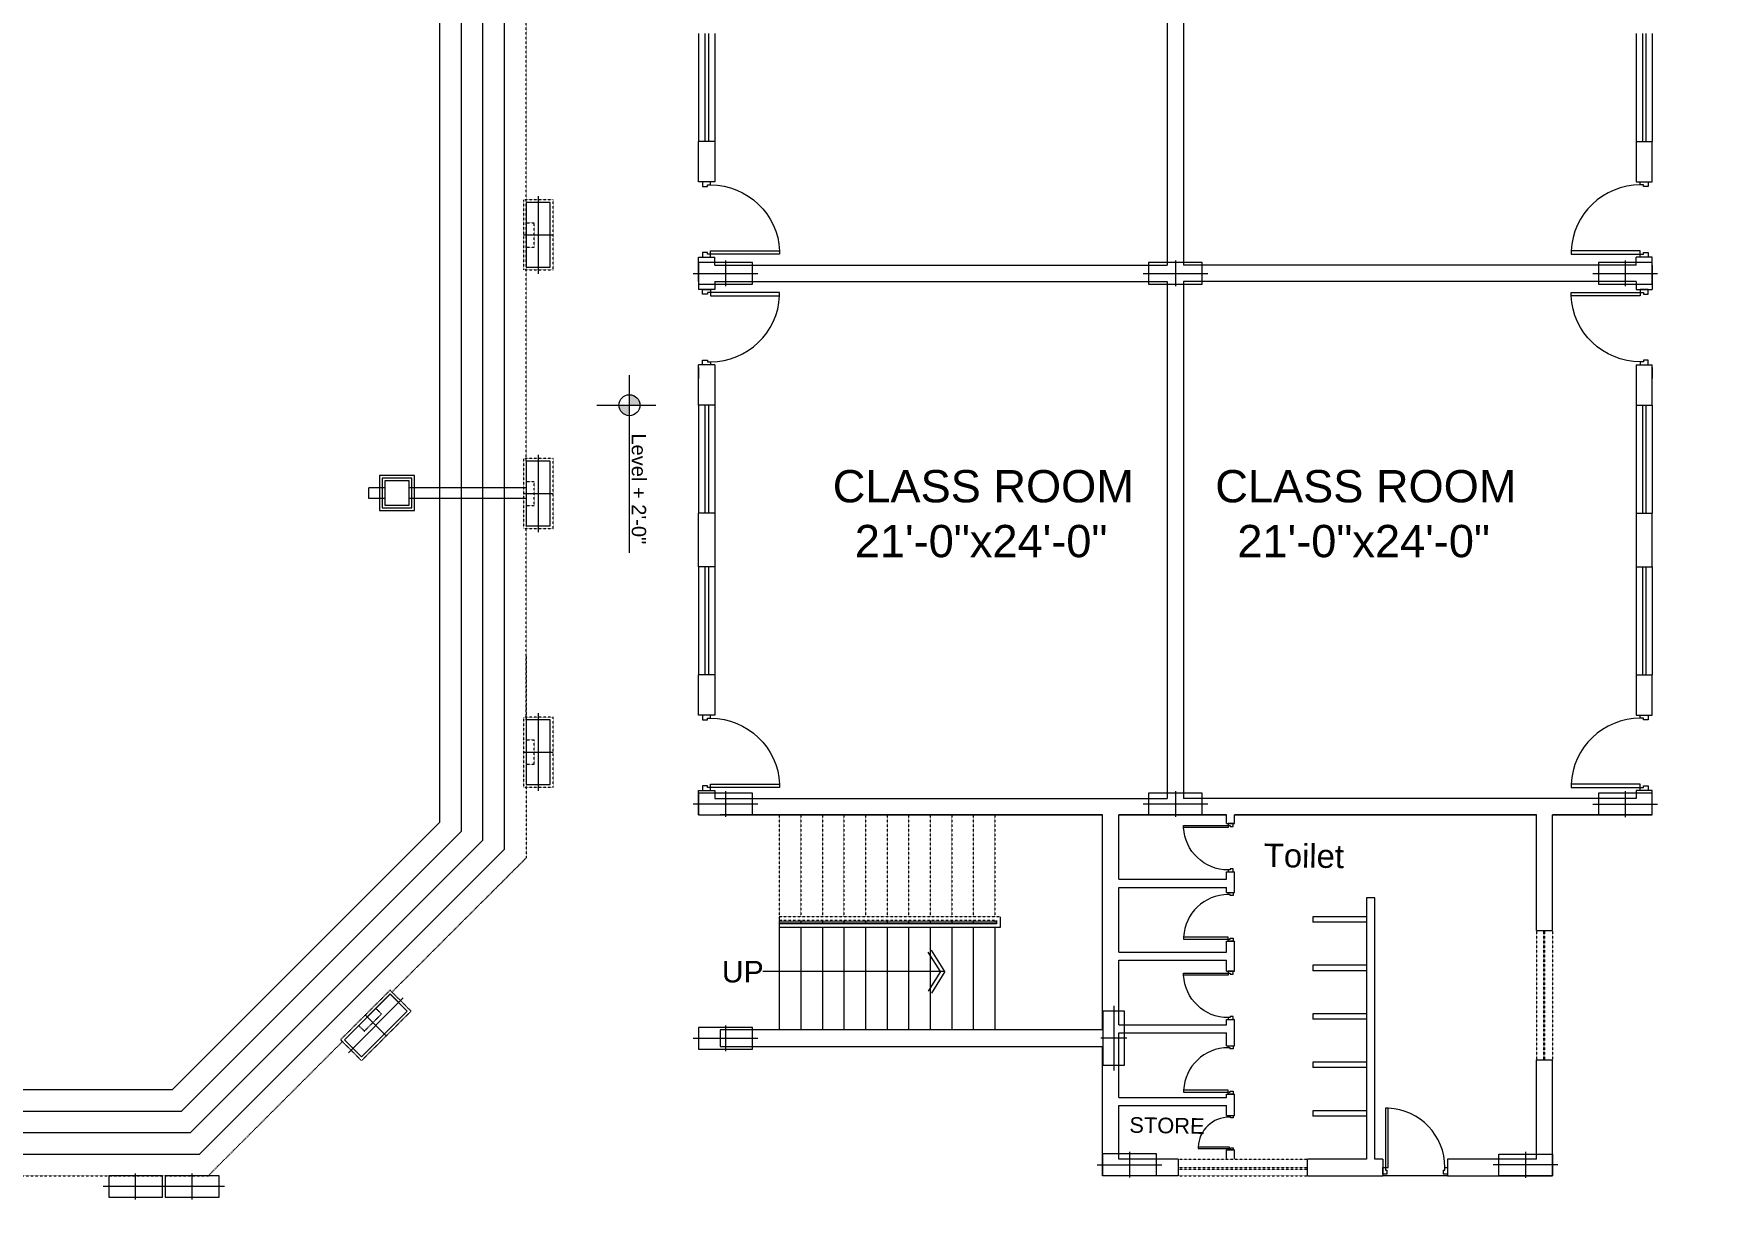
# Model space of a CAD drawing. Header units: inches. Extents: x -110725 to 51121, y 8404 to 44825.
# Drawn here: x -36992 to -36056, y 21819 to 22469 of the extents above; entities that cross this region are included whole.
import ezdxf

# ---------------------------------------------------------------- set-up
doc = ezdxf.new("R2010")
doc.units = ezdxf.units.IN
doc.header["$LTSCALE"] = 0.1
doc.header["$MEASUREMENT"] = 0
doc.linetypes.add('DASHED2', pattern=[0.375, 0.25, -0.125])
doc.layers.get('0').update_dxf_attribs({"color": 1, "lineweight": 0})
for name, color, linetype, lineweight in [('CAR', 4, 'Continuous', 0), ('Col.', 4, 'Continuous', 0), ('CORRIDOR', 3, 'Continuous', 0), ('dim', 252, 'Continuous', 0), ('DOOR', 32, 'Continuous', 0), ('h', 8, 'Continuous', 0), ('stair', 5, 'Continuous', 0), ('TEXT', 3, 'Continuous', 0), ('WALL', 7, 'Continuous', 0), ('WIN', 160, 'Continuous', 0)]:
    doc.layers.add(name, color=color, linetype=linetype, lineweight=lineweight)
doc.styles.add('as', font='arial.ttf')

# ---------------------------------------------------------------- blocks, each defined once
blk = doc.blocks.new('D-1')
for points in [[(1.5, 34.85), (1.5, 1.85), (3, 1.85), (3, 34.85)], [(2.25, 0.38), (2.25, -1.88), (0, -1.88), (0, 1.88), (1.5, 1.88), (1.5, 0.38)], [(33.75, 0.38), (34.5, 0.38), (34.5, 1.88), (36, 1.88), (36, -1.88), (33.75, -1.88)]]:
    blk.add_lwpolyline(points, close=True)
blk.add_arc((1.5, 1.88), 33, 0, 87.39475)
blk = doc.blocks.new('44')
at = {"layer": 'Col.', "linetype": 'Continuous'}
blk.add_lwpolyline([(-24729.42, 37327.33), (-24729.42, 37339.33), (-24759.42, 37339.33), (-24759.42, 37327.33)], close=True, dxfattribs=at)
at = {"layer": 'dim', "linetype": 'Continuous'}
for p, q in [((-24744.42, 37340.53), (-24744.42, 37326.13)), ((-24762.42, 37333.33), (-24726.42, 37333.33))]:
    blk.add_line(p, q, dxfattribs=at)
blk = doc.blocks.new('DD')
at = {"layer": 'Col.', "linetype": 'Continuous'}
blk.add_lwpolyline([(-25172.14, 37823.61), (-25158.64, 37823.61), (-25158.64, 37859.61), (-25172.14, 37859.61)], close=True, dxfattribs=at)
at = {"layer": 'dim', "linetype": 'Continuous'}
for p, q in [((-25165.39, 37863.21), (-25165.39, 37820.01)), ((-25173.49, 37841.61), (-25157.29, 37841.61))]:
    blk.add_line(p, q, dxfattribs=at)
blk = doc.blocks.new('FASFF')
at = {"layer": 'Col.', "linetype": 'Continuous'}
blk.add_lwpolyline([(-25273.32, 35953.42), (-25263.77, 35943.87), (-25238.31, 35969.33), (-25247.86, 35978.87)], close=True, dxfattribs=at)
at = {"layer": 'dim', "linetype": 'Continuous'}
for p, q in [((-25240.54, 35976.65), (-25271.09, 35946.1)), ((-25261.54, 35967.1), (-25250.09, 35955.65))]:
    blk.add_line(p, q, dxfattribs=at)
blk = doc.blocks.new('A$C266513BC')
at = {"layer": 'WALL'}
for p, q in [((0, 52.07), (12.55, 58.49)), ((2.02, 50.86), (13.46, 56.71)), ((0, 52.07), (86.94, 0)), ((0, 52.07), (0.26, 37.98)), ((2.02, 50.86), (2.26, 38.02))]:
    blk.add_line(p, q, dxfattribs=at)

msp = doc.modelspace()

# ---------------------------------------------------------------- hatches: boundary and pattern name
at = {"layer": 'TEXT'}
h = msp.add_hatch(color=256, dxfattribs=at)
h.paths.add_polyline_path([(-36660.40511, 22262.52254), (-36654.55812, 22262.52254, 0.414213562), (-36660.40511, 22268.36952)])
h.paths.add_polyline_path([(-36660.40511, 22262.52254), (-36666.2521, 22262.52254, 0.414213562), (-36660.40511, 22256.67555)])

# ---------------------------------------------------------------- linework, layer by layer
at = {"layer": 'CAR', "linetype": 'Continuous'}
msp.add_circle((-33960.35096, 21924.4645, 27.16259), 11425.94255, dxfattribs=at)
at = {"layer": 'CORRIDOR'}
for p, q in [((-36269.45088, 21833.45053), (-36269.45088, 21833.45053)), ((-36174.20088, 21833.45053), (-36174.20088, 21833.45053))]:
    msp.add_line(p, q, dxfattribs=at)
at = {"layer": 'stair', "linetype": 'DASHED2'}
for p, q in [((-36576.95088, 22034.60894), (-36576.95088, 21975.60894)), ((-36564.95088, 22034.60894), (-36564.95088, 21977.60894)), ((-36552.95088, 22034.60894), (-36552.95088, 21977.60894)), ((-36540.95088, 22034.60894), (-36540.95088, 21977.60894)), ((-36528.95088, 22034.60894), (-36528.95088, 21977.60894)), ((-36516.95088, 22034.60894), (-36516.95088, 21977.60894)), ((-36504.95088, 22034.60894), (-36504.95088, 21977.60894)), ((-36492.95088, 22034.60894), (-36492.95088, 21977.60894)), ((-36480.95088, 22034.60894), (-36480.95088, 21977.60894)), ((-36468.95088, 22034.60894), (-36468.95088, 21977.60894)), ((-36456.95088, 22034.60894), (-36456.95088, 21977.60894)), ((-36453.95088, 21977.60894), (-36576.95088, 21977.60894)), ((-36455.95088, 21975.60894), (-36576.95088, 21975.60894))]:
    msp.add_line(p, q, dxfattribs=at)
at = {"layer": 'stair'}
for p, q in [((-36576.95088, 21975.60894), (-36576.95088, 21973.60894)), ((-36455.95088, 21974.60894), (-36576.95088, 21974.60894)), ((-36576.95088, 21973.60894), (-36576.95088, 21914.76735)), ((-36455.95088, 21973.60894), (-36576.95088, 21973.60894)), ((-36564.95088, 21975.60894), (-36564.95088, 21973.60894)), ((-36552.95088, 21975.60894), (-36552.95088, 21973.60894)), ((-36540.95088, 21975.60894), (-36540.95088, 21973.60894)), ((-36528.95088, 21975.60894), (-36528.95088, 21973.60894)), ((-36516.95088, 21975.60894), (-36516.95088, 21973.60894)), ((-36504.95088, 21975.60894), (-36504.95088, 21973.60894)), ((-36492.95088, 21975.60894), (-36492.95088, 21973.60894)), ((-36480.95088, 21975.60894), (-36480.95088, 21973.60894)), ((-36468.95088, 21975.60894), (-36468.95088, 21973.60894)), ((-36456.95088, 21975.60894), (-36456.95088, 21974.60894)), ((-36455.95088, 21975.60894), (-36455.95088, 21973.60894)), ((-36453.95088, 21977.60894), (-36453.95088, 21971.60894)), ((-36453.95088, 21971.60894), (-36576.95088, 21971.60894)), ((-36564.95088, 21971.60894), (-36564.95088, 21914.76735)), ((-36552.95088, 21971.60894), (-36552.95088, 21914.76735)), ((-36540.95088, 21971.60894), (-36540.95088, 21914.76735)), ((-36528.95088, 21971.60894), (-36528.95088, 21914.76735)), ((-36516.95088, 21971.60894), (-36516.95088, 21914.76735)), ((-36504.95088, 21971.60894), (-36504.95088, 21914.76735)), ((-36492.95088, 21971.60894), (-36492.95088, 21914.76735)), ((-36480.95088, 21971.60894), (-36480.95088, 21914.76735)), ((-36468.95088, 21971.60894), (-36468.95088, 21914.76735)), ((-36456.95088, 21971.60894), (-36456.95088, 21914.76735))]:
    msp.add_line(p, q, dxfattribs=at)
at = {"layer": 'stair', "elevation": 27.16259}
for points in [[(-37068.07807, 21845.45053), (-36899.81313, 21845.45053), (-36729.95088, 22015.31279), (-36729.95088, 23859.58394), (-36586.35289, 24108.30295), (-38077.95113, 25001.69199), (-38267.33289, 24685.50107)], [(-37068.07807, 21857.45053), (-36904.78369, 21857.45053), (-36741.95088, 22020.28335), (-36741.95088, 23862.79933), (-36602.64968, 24104.07608), (-38073.82242, 24985.23132), (-38257.0382, 24679.33509)], [(-37068.07807, 21869.45053), (-36909.75426, 21869.45053), (-36753.95088, 22025.25392), (-36753.95088, 23866.01472), (-36618.94647, 24099.84922), (-38069.6937, 24968.77065), (-38246.74351, 24673.16911)], [(-37068.07807, 21881.45053), (-36914.72482, 21881.45053), (-36765.95088, 22030.22448), (-36765.95088, 23869.23011), (-36635.24326, 24095.62235), (-38065.56499, 24952.30997), (-38236.44882, 24667.00313)]]:
    msp.add_lwpolyline(points, dxfattribs=at)
at = {"layer": 'TEXT'}
for p, q in [((-36660.40511, 22180.26754), (-36660.40511, 22279.27645)), ((-36678.52228, 22262.52254), (-36645.7279, 22262.52254)), ((-36240.91944, 21833.47788), (-36204.95088, 21833.47788))]:
    msp.add_line(p, q, dxfattribs=at)
msp.add_circle((-36660.40511, 22262.52254, 27.16259), 5.84699, dxfattribs=at)
at = {"layer": 'WALL'}
for p, q in [((-36360.95088, 22628.45053), (-36360.95088, 22340.45053)), ((-36351.95088, 22628.45053), (-36351.95088, 22340.45053)), ((-36621.95088, 22386.95053), (-36621.95088, 22409.45053)), ((-36612.95088, 22409.45053), (-36621.95088, 22409.45053)), ((-36612.95088, 22409.45053), (-36612.95088, 22386.95053)), ((-36099.95088, 22409.45053), (-36090.95088, 22409.45053)), ((-36099.95088, 22409.45053), (-36099.95088, 22386.95053)), ((-36090.95088, 22386.95053), (-36090.95088, 22409.45053)), ((-36612.95088, 22386.95053), (-36621.95088, 22386.95053)), ((-36612.95088, 22386.95053), (-36621.95088, 22386.95053)), ((-36099.95088, 22386.95053), (-36090.95088, 22386.95053)), ((-36099.95088, 22386.95053), (-36090.95088, 22386.95053)), ((-36621.95088, 22331.45053), (-36621.95088, 22344.95053)), ((-36621.95088, 22344.95053), (-36612.95088, 22344.95053)), ((-36621.95088, 22340.45053), (-36621.95088, 22326.95053)), ((-36612.95088, 22340.45053), (-36612.95088, 22344.95053)), ((-36612.95088, 22340.45053), (-36360.95088, 22340.45053)), ((-36099.95088, 22340.45053), (-36351.95088, 22340.45053)), ((-36099.95088, 22340.45053), (-36099.95088, 22344.95053)), ((-36090.95088, 22344.95053), (-36099.95088, 22344.95053)), ((-36090.95088, 22331.45053), (-36090.95088, 22344.95053)), ((-36090.95088, 22340.45053), (-36090.95088, 22326.95053)), ((-36612.95088, 22331.45053), (-36360.95088, 22331.45053)), ((-36612.95088, 22331.45053), (-36612.95088, 22326.95053)), ((-36360.95088, 22331.45053), (-36360.95088, 22043.45053)), ((-36099.95088, 22331.45053), (-36351.95088, 22331.45053)), ((-36351.95088, 22331.45053), (-36351.95088, 22043.45053)), ((-36099.95088, 22331.45053), (-36099.95088, 22326.95053)), ((-36612.95088, 22326.95053), (-36621.95088, 22326.95053)), ((-36099.95088, 22326.95053), (-36090.95088, 22326.95053)), ((-36612.95088, 22284.95053), (-36621.95088, 22284.95053)), ((-36621.95088, 22277.45053), (-36621.95088, 22284.95053)), ((-36621.95088, 22283.45053), (-36621.95088, 22277.45053)), ((-36612.95088, 22284.95053), (-36612.95088, 22277.45053)), ((-36099.95088, 22284.95053), (-36090.95088, 22284.95053)), ((-36099.95088, 22284.95053), (-36099.95088, 22277.45053)), ((-36090.95088, 22277.45053), (-36090.95088, 22284.95053)), ((-36090.95088, 22283.45053), (-36090.95088, 22277.45053)), ((-36621.95088, 22262.45053), (-36621.95088, 22277.45053)), ((-36612.95088, 22277.45053), (-36612.95088, 22262.45053)), ((-36099.95088, 22277.45053), (-36099.95088, 22262.45053)), ((-36090.95088, 22262.45053), (-36090.95088, 22277.45053)), ((-36612.95088, 22262.45053), (-36621.95088, 22262.45053)), ((-36099.95088, 22262.45053), (-36090.95088, 22262.45053)), ((-36612.95088, 22202.45053), (-36621.95088, 22202.45053)), ((-36621.95088, 22172.45053), (-36621.95088, 22202.45053)), ((-36612.95088, 22202.45053), (-36612.95088, 22172.45053)), ((-36099.95088, 22202.45053), (-36090.95088, 22202.45053)), ((-36099.95088, 22202.45053), (-36099.95088, 22172.45053)), ((-36090.95088, 22172.45053), (-36090.95088, 22202.45053)), ((-36612.95088, 22172.45053), (-36621.95088, 22172.45053)), ((-36099.95088, 22172.45053), (-36090.95088, 22172.45053)), ((-36621.95088, 22089.95053), (-36621.95088, 22112.45053)), ((-36612.95088, 22112.45053), (-36621.95088, 22112.45053)), ((-36612.95088, 22112.45053), (-36612.95088, 22089.95053)), ((-36099.95088, 22112.45053), (-36090.95088, 22112.45053)), ((-36099.95088, 22112.45053), (-36099.95088, 22089.95053)), ((-36090.95088, 22089.95053), (-36090.95088, 22112.45053)), ((-36612.95088, 22089.95053), (-36621.95088, 22089.95053)), ((-36099.95088, 22089.95053), (-36090.95088, 22089.95053)), ((-36621.95088, 22034.45053), (-36621.95088, 22047.95053)), ((-36621.95088, 22047.95053), (-36612.95088, 22047.95053)), ((-36612.95088, 22047.95053), (-36612.95088, 22043.45053)), ((-36090.95088, 22047.95053), (-36099.95088, 22047.95053)), ((-36099.95088, 22047.95053), (-36099.95088, 22043.45053)), ((-36090.95088, 22034.45053), (-36090.95088, 22047.95053)), ((-36612.95088, 22043.45053), (-36360.95088, 22043.45053)), ((-36111.95088, 22043.45053), (-36351.95088, 22043.45053)), ((-36099.95088, 22043.45053), (-36351.95088, 22043.45053)), ((-36621.95088, 22034.45053), (-36396.95088, 22034.45053)), ((-36396.95088, 22034.45053), (-36609.95088, 22034.45053)), ((-36396.95088, 22034.45053), (-36587.45088, 22034.45053)), ((-36396.95088, 21914.60894), (-36396.95088, 22034.45053)), ((-36387.95088, 22034.45053), (-36327.95088, 22034.45053)), ((-36327.95088, 22034.45053), (-36387.95088, 22034.45053)), ((-36387.95088, 21998.50334), (-36387.95088, 22034.45053)), ((-36327.95088, 22029.60053), (-36327.95088, 22034.45053)), ((-36327.95088, 22029.60053), (-36323.45088, 22029.60053)), ((-36323.45088, 22034.45053), (-36155.45088, 22034.45053)), ((-36155.45088, 22034.45053), (-36323.45088, 22034.45053)), ((-36323.45088, 22029.60053), (-36323.45088, 22034.45053)), ((-36155.45088, 21970.02974), (-36155.45088, 22034.45053)), ((-36090.95088, 22034.45053), (-36146.45088, 22034.45053)), ((-36146.45088, 22034.45053), (-36102.95088, 22034.45053)), ((-36146.45088, 21970.02974), (-36146.45088, 22034.45053)), ((-36327.95088, 21998.50334), (-36327.95088, 22002.60053)), ((-36327.95088, 22002.60053), (-36323.45088, 22002.60053)), ((-36323.45088, 21991.09084), (-36323.45088, 22002.60053)), ((-36387.95088, 21998.50334), (-36327.95088, 21998.50334)), ((-36387.95088, 21994.00334), (-36327.95088, 21994.00334)), ((-36387.95088, 21957.99364), (-36387.95088, 21994.00334)), ((-36327.95088, 21991.09084), (-36327.95088, 21994.00334)), ((-36327.95088, 21991.09084), (-36323.45088, 21991.09084)), ((-36245.45088, 21988.10894), (-36249.95088, 21988.10894)), ((-36249.95088, 21988.10894), (-36249.95088, 21842.60894)), ((-36245.45088, 21842.60894), (-36245.45088, 21988.10894)), ((-36279.95088, 21977.60894), (-36279.95088, 21974.60894)), ((-36249.95088, 21977.60894), (-36279.95088, 21977.60894)), ((-36279.95088, 21977.60894), (-36279.95088, 21974.60894)), ((-36249.95088, 21977.60894), (-36279.95088, 21977.60894)), ((-36249.95088, 21974.60894), (-36279.95088, 21974.60894)), ((-36249.95088, 21974.60894), (-36279.95088, 21974.60894)), ((-36327.95088, 21957.99364), (-36327.95088, 21964.09084)), ((-36327.95088, 21964.09084), (-36323.45088, 21964.09084)), ((-36323.45088, 21947.33114), (-36323.45088, 21964.09084)), ((-36155.45088, 21970.02974), (-36146.45088, 21970.02974)), ((-36387.95088, 21957.99364), (-36327.95088, 21957.99364)), ((-36387.95088, 21953.49364), (-36327.95088, 21953.49364)), ((-36387.95088, 21917.48394), (-36387.95088, 21953.49364)), ((-36327.95088, 21947.33114), (-36327.95088, 21953.49364)), ((-36327.95088, 21947.33114), (-36323.45088, 21947.33114)), ((-36279.95088, 21950.60894), (-36279.95088, 21947.60894)), ((-36249.95088, 21950.60894), (-36279.95088, 21950.60894)), ((-36279.95088, 21950.60894), (-36279.95088, 21947.60894)), ((-36249.95088, 21950.60894), (-36279.95088, 21950.60894)), ((-36249.95088, 21947.60894), (-36279.95088, 21947.60894)), ((-36249.95088, 21947.60894), (-36279.95088, 21947.60894)), ((-36387.95088, 21917.48394), (-36327.95088, 21917.48394)), ((-36327.95088, 21917.48394), (-36327.95088, 21920.33114)), ((-36327.95088, 21920.33114), (-36323.45088, 21920.33114)), ((-36323.45088, 21905.82144), (-36323.45088, 21920.33114)), ((-36279.95088, 21923.60894), (-36279.95088, 21920.60894)), ((-36249.95088, 21923.60894), (-36279.95088, 21923.60894)), ((-36249.95088, 21920.60894), (-36279.95088, 21920.60894)), ((-36609.88317, 21914.60894), (-36609.88317, 21905.45053)), ((-36396.95088, 21914.60894), (-36609.88317, 21914.60894)), ((-36387.95088, 21912.98394), (-36327.95088, 21912.98394)), ((-36387.95088, 21876.97424), (-36387.95088, 21912.98394)), ((-36327.95088, 21905.82144), (-36327.95088, 21912.98394)), ((-36609.88317, 21905.45053), (-36396.95088, 21905.45053)), ((-36396.95088, 21833.45053), (-36396.95088, 21905.45053)), ((-36327.95088, 21905.82144), (-36323.45088, 21905.82144)), ((-36155.45088, 21842.60894), (-36155.45088, 21898.02974)), ((-36155.45088, 21898.02974), (-36146.45088, 21898.02974)), ((-36146.45088, 21833.45053), (-36146.45088, 21898.02974)), ((-36279.95088, 21896.60894), (-36279.95088, 21893.60894)), ((-36249.95088, 21896.60894), (-36279.95088, 21896.60894)), ((-36249.95088, 21893.60894), (-36279.95088, 21893.60894)), ((-36327.95088, 21876.97424), (-36327.95088, 21878.82144)), ((-36327.95088, 21878.82144), (-36323.45088, 21878.82144)), ((-36323.45088, 21866.87424), (-36323.45088, 21878.82144)), ((-36387.95088, 21876.97424), (-36327.95088, 21876.97424)), ((-36387.95088, 21842.60894), (-36387.95088, 21872.47424)), ((-36387.95088, 21872.47424), (-36327.95088, 21872.47424)), ((-36327.95088, 21866.87424), (-36327.95088, 21872.47424)), ((-36279.95088, 21869.60894), (-36279.95088, 21866.60894)), ((-36249.95088, 21869.60894), (-36279.95088, 21869.60894)), ((-36327.95088, 21866.87424), (-36323.45088, 21866.87424)), ((-36249.95088, 21866.60894), (-36279.95088, 21866.60894)), ((-36354.96417, 21842.60894), (-36387.95088, 21842.60894)), ((-36354.96417, 21842.60894), (-36354.96417, 21833.45053)), ((-36327.95088, 21842.60894), (-36327.95088, 21847.76864)), ((-36327.95088, 21847.76864), (-36323.45088, 21847.76864)), ((-36323.45088, 21842.60894), (-36323.45088, 21847.76864)), ((-36282.96417, 21833.45053), (-36282.96417, 21842.60894)), ((-36249.95088, 21842.60894), (-36282.96417, 21842.60894)), ((-36240.91944, 21842.60894), (-36245.45088, 21842.60894)), ((-36240.91944, 21842.60894), (-36240.91944, 21833.45053)), ((-36155.45088, 21842.60894), (-36204.95088, 21842.60894)), ((-36204.95088, 21842.60894), (-36204.95088, 21833.45053)), ((-36354.96417, 21833.45053), (-36396.95088, 21833.45053)), ((-36282.96417, 21833.45053), (-36240.91944, 21833.45053)), ((-36204.95088, 21833.45053), (-36146.45088, 21833.45053))]:
    msp.add_line(p, q, dxfattribs=at)
at = {"layer": 'WALL', "elevation": 27.16259}
for points in [[(-36717.95088, 22339.35539), (-36704.45088, 22339.35539), (-36704.45088, 22375.35539), (-36717.95088, 22375.35539)], [(-36717.95088, 22195.35539), (-36704.45088, 22195.35539), (-36704.45088, 22231.35539), (-36717.95088, 22231.35539)], [(-36783.08172, 22206.80424), (-36783.08172, 22220.30424), (-36796.58172, 22220.30424), (-36796.58172, 22206.80424)], [(-36717.95088, 22051.35539), (-36704.45088, 22051.35539), (-36704.45088, 22087.35539), (-36717.95088, 22087.35539)], [(-36819.12464, 21909.16846), (-36809.5787, 21899.62252), (-36784.12286, 21925.07836), (-36793.6688, 21934.6243)]]:
    msp.add_lwpolyline(points, close=True, dxfattribs=at)
at = {"layer": 'WIN', "linetype": 'DASHED2'}
for p, q in [((-36717.95088, 22231.35539), (-36717.95088, 22483.35539)), ((-36717.95088, 22364.10539), (-36713.45088, 22364.10539)), ((-36713.45088, 22350.60539), (-36713.45088, 22364.10539)), ((-36717.95088, 22350.60539), (-36713.45088, 22350.60539)), ((-36717.95088, 22220.10539), (-36713.45088, 22220.10539)), ((-36713.45088, 22206.60539), (-36713.45088, 22220.10539)), ((-36717.95088, 22206.60539), (-36713.45088, 22206.60539)), ((-36717.95088, 22087.35539), (-36717.95088, 22195.35539)), ((-36717.95088, 22122.57553), (-36717.95088, 22010.34223)), ((-36717.95088, 22076.10539), (-36713.45088, 22076.10539)), ((-36713.45088, 22062.60539), (-36713.45088, 22076.10539)), ((-36717.95088, 22062.60539), (-36713.45088, 22062.60539)), ((-36792.60814, 21935.68496), (-36717.95088, 22010.34223)), ((-36155.45088, 21970.02974), (-36155.45088, 21898.02974)), ((-36151.53076, 21970.02974), (-36151.53076, 21898.02974)), ((-36151.03076, 21970.02974), (-36151.03076, 21898.02974)), ((-36146.45088, 21970.02974), (-36146.45088, 21898.02974)), ((-36801.62375, 21926.66935), (-36798.44177, 21923.48737)), ((-36811.16969, 21917.12341), (-36807.98771, 21913.94143)), ((-36807.98771, 21913.94143), (-36798.44177, 21923.48737)), ((-36894.84257, 21833.45053), (-36820.1853, 21908.1078)), ((-36354.96417, 21842.60894), (-36282.96417, 21842.60894)), ((-37068.07807, 21833.45053), (-36894.84257, 21833.45053)), ((-36354.96417, 21838.02974), (-36282.96417, 21838.02974)), ((-36354.96417, 21837.02974), (-36282.96417, 21837.02974)), ((-36354.96417, 21833.45053), (-36282.96417, 21833.45053))]:
    msp.add_line(p, q, dxfattribs=at)
at = {"layer": 'WIN'}
for p, q in [((-36621.95088, 22469.45053), (-36621.95088, 22409.45053)), ((-36618.45088, 22469.45053), (-36618.45088, 22409.45053)), ((-36616.45088, 22469.45053), (-36616.45088, 22409.45053)), ((-36612.95088, 22469.45053), (-36612.95088, 22409.45053)), ((-36099.95088, 22469.45053), (-36099.95088, 22409.45053)), ((-36096.45088, 22469.45053), (-36096.45088, 22409.45053)), ((-36094.45088, 22469.45053), (-36094.45088, 22409.45053)), ((-36090.95088, 22469.45053), (-36090.95088, 22409.45053)), ((-36621.95088, 22262.45053), (-36621.95088, 22202.45053)), ((-36618.45088, 22262.45053), (-36618.45088, 22202.45053)), ((-36616.45088, 22262.45053), (-36616.45088, 22202.45053)), ((-36612.95088, 22262.45053), (-36612.95088, 22202.45053)), ((-36099.95088, 22262.45053), (-36099.95088, 22202.45053)), ((-36096.45088, 22262.45053), (-36096.45088, 22202.45053)), ((-36094.45088, 22262.45053), (-36094.45088, 22202.45053)), ((-36090.95088, 22262.45053), (-36090.95088, 22202.45053)), ((-36621.95088, 22172.45053), (-36621.95088, 22112.45053)), ((-36618.45088, 22172.45053), (-36618.45088, 22112.45053)), ((-36616.45088, 22172.45053), (-36616.45088, 22112.45053)), ((-36612.95088, 22172.45053), (-36612.95088, 22112.45053)), ((-36099.95088, 22172.45053), (-36099.95088, 22112.45053)), ((-36096.45088, 22172.45053), (-36096.45088, 22112.45053)), ((-36094.45088, 22172.45053), (-36094.45088, 22112.45053)), ((-36090.95088, 22172.45053), (-36090.95088, 22112.45053))]:
    msp.add_line(p, q, dxfattribs=at)
at = {"layer": 'WIN', "linetype": 'Continuous'}
for p, q in [((-36805.58172, 22210.55424), (-36805.58172, 22216.55424)), ((-36796.58172, 22216.55424), (-36805.58172, 22216.55424)), ((-36717.83172, 22216.55424), (-36783.08172, 22216.55424)), ((-36796.58172, 22210.55424), (-36805.58172, 22210.55424)), ((-36717.83172, 22210.55424), (-36783.08172, 22210.55424))]:
    msp.add_line(p, q, dxfattribs=at)
at = {"layer": 'WIN', "linetype": 'DASHED2', "elevation": 27.16259}
for points in [[(-36719.45088, 22337.85539), (-36702.95088, 22337.85539), (-36702.95088, 22376.85539), (-36719.45088, 22376.85539)], [(-36719.45088, 22193.85539), (-36702.95088, 22193.85539), (-36702.95088, 22232.85539), (-36719.45088, 22232.85539)], [(-36719.45088, 22049.85539), (-36702.95088, 22049.85539), (-36702.95088, 22088.85539), (-36719.45088, 22088.85539)], [(-36821.24596, 21909.16846), (-36809.5787, 21897.5012), (-36782.00154, 21925.07836), (-36793.6688, 21936.74562)]]:
    msp.add_lwpolyline(points, close=True, dxfattribs=at)
at = {"layer": 'WIN', "linetype": 'Continuous', "elevation": 27.16259}
for points in [[(-36780.08172, 22203.80424), (-36780.08172, 22223.30424), (-36799.58172, 22223.30424), (-36799.58172, 22203.80424)], [(-36781.58172, 22205.30424), (-36781.58172, 22221.80424), (-36798.08172, 22221.80424), (-36798.08172, 22205.30424)]]:
    msp.add_lwpolyline(points, close=True, dxfattribs=at)

# ---------------------------------------------------------------- block references
at = {"layer": 'Col.', "linetype": 'Continuous'}
for name, p in [('DD', (-11545.80816, -15484.25068, 27.16259)), ('44', (-11862.53143, -14997.38137, 27.16259)), ('44', (-11612.03143, -14997.38137, 27.16259)), ('44', (-11361.53143, -14997.38137, 27.16259)), ('DD', (-11545.80816, -15628.25068, 27.16259)), ('DD', (-11545.80816, -15772.25068, 27.16259)), ('44', (-11862.53143, -15292.88137, 27.16259)), ('44', (-11612.03143, -15292.88137, 27.16259)), ('44', (-11361.53143, -15292.95285, 27.16259)), ('FASFF', (-11545.80816, -14044.25068, 27.16259)), ('44', (-11862.53143, -15423.38137, 27.16259)), ('44', (-11637.53143, -15493.76126, 27.16259))]:
    msp.add_blockref(name, p, dxfattribs=at)
for p, rotation in [((-73724.07903, -2834.38971, 27.16259), 270), ((-61679.74751, 59160.78243, 27.16259), 180), ((-61648.24751, 59160.78243, 27.16259), 180)]:
    msp.add_blockref('44', p, dxfattribs=dict(at, rotation=rotation))
at = {"layer": 'Col.', "linetype": 'Continuous', "xscale": -1}
msp.add_blockref('44', (-60905.87032, -15493.88137, 27.16259), dxfattribs=at)
at = {"layer": 'DOOR'}
for p, xscale, yscale, zscale, rotation in [((-36617.45088, 22344.95053, 27.16259), -1.166666666666686, 1.166666666661229, 1.166666666661804, 270), ((-36095.45088, 22344.95053, 27.16259), 1.166666666666686, 1.166666666666686, 1.166666666666686, 90), ((-36617.45088, 22326.95053, 27.16259), 1.166666666666686, 1.166666666666686, 1.166666666666686, 270), ((-36095.45088, 22326.95053, 27.16259), -1.166666666666686, 1.166666666661229, 1.166666666661804, 90), ((-36617.45088, 22047.95053, 27.16259), -1.166666666666686, 1.166666666661229, 1.166666666661804, 270), ((-36095.45088, 22047.95053, 27.16259), 1.166666666666686, 1.166666666666686, 1.166666666666686, 90), ((-36325.70088, 22029.60053, 27.16259), -0.7500000000000451, 0.749999999996537, 0.7499999999969068, 90), ((-36325.70088, 21964.09084, 27.16259), 0.7500000000000451, 0.7500000000000451, 0.7500000000000451, 90), ((-36325.70088, 21947.33114, 27.16259), -0.7500000000000451, 0.749999999996537, 0.7499999999969068, 90), ((-36325.70088, 21878.82144, 27.16259), 0.7500000000000451, 0.7500000000000451, 0.7500000000000451, 90), ((-36325.28971, 21847.76864, 27.16259), 0.5307112426313134, 0.5307112426313134, 0.5307112426313134, 90)]:
    msp.add_blockref('D-1', p, dxfattribs=dict(at, xscale=xscale, yscale=yscale, zscale=zscale, rotation=rotation))
msp.add_blockref('D-1', (-36240.91944, 21836.16928, 27.16259), dxfattribs=at)
at = {"layer": 'h', "linetype": 'Continuous', "xscale": -1, "rotation": 329.0806050620785}
msp.add_blockref('A$C266513BC', (-36511.59515, 21902.44126, 27.16259), dxfattribs=at)

# ---------------------------------------------------------------- texts
at = {"layer": 'TEXT', "style": 'as'}
for s, height, rotation, p in [('Level + 2\'-0"', 8, 270, (-36659.11436, 22246.80874)), ('Toilet', 13.053336, 359.08060506, (-36307.27073, 22005.3972)), ('STORE', 8.702224, 359.08060506, (-36382.12558, 21857.37004))]:
    msp.add_text(s, height=height, rotation=rotation, dxfattribs=at).set_placement(p)
for s, height, p in [('CLASS ROOM', 18, (-36547.20978, 22208.40367)), ('CLASS ROOM', 18, (-36334.22625, 22208.40367)), ('21\'-0"x24\'-0"', 18, (-36534.94387, 22177.85179)), ('21\'-0"x24\'-0"', 18, (-36321.96035, 22177.85179)), (' UP', 12, (-36613.61056, 21941.07223))]:
    msp.add_text(s, height=height, dxfattribs=at).set_placement(p)

doc.saveas('drawing.dxf')
